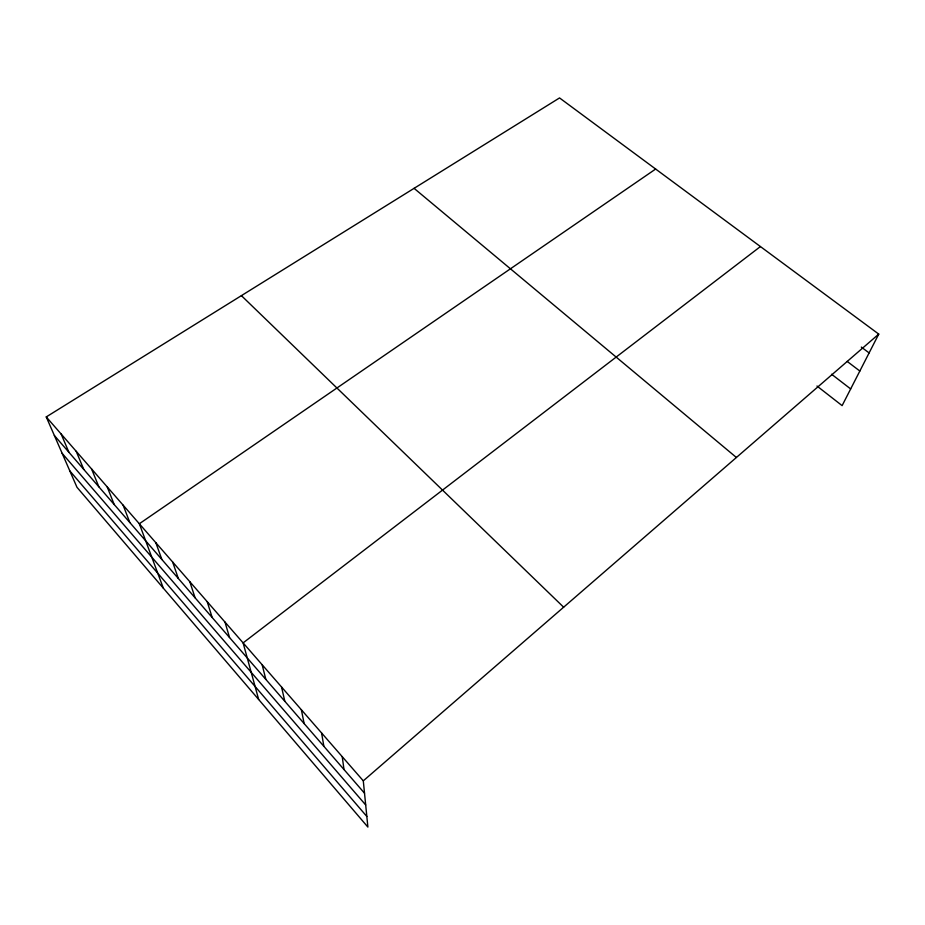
<?xml version="1.0" encoding="UTF-8"?>
<svg xmlns="http://www.w3.org/2000/svg" width="925" height="925" viewBox="0 0 925 925"><rect width="100%" height="100%" fill="white"/><g stroke="black" fill="none" stroke-linecap="round" stroke-linejoin="round"><path stroke-width="1.39" d="M46.25 416.921L363.294 780.839L367.884 827.066L76.972 487.278L46.25 416.921L559.544 97.934L878.75 334.11L842.12 405.624L816.983 386.037M363.294 780.839L878.75 334.11M760.419 246.559L243.113 642.887L258.665 699.497M655.64 169.044L139.328 523.758L163.32 588.138M861.325 347.083L869.107 352.922M847.184 361.421L859.834 371.029M831.587 374.243L850.665 388.939M414.076 188.33L736.393 457.482M241.402 295.642L563.649 607.205M54.378 435.525L364.519 793.199M62.16 453.366L365.687 804.958M69.837 470.941L366.832 816.463M61.096 433.952L68.947 452.337M76.197 451.284L83.77 469.426M91.563 468.929L98.859 486.816M107.196 486.874L114.191 504.518M123.118 505.154L129.812 522.521M155.839 542.709L161.863 559.486M172.651 562.007L178.328 578.472M189.775 581.663L195.094 597.804M207.212 601.689L212.16 617.495M224.995 622.086L229.539 637.533M262.145 664.728L265.845 679.413M281.558 687.021L284.808 701.277M301.365 709.764L304.14 723.57M321.588 732.97L323.866 746.313M342.227 756.65L343.996 769.519"/></g></svg>
